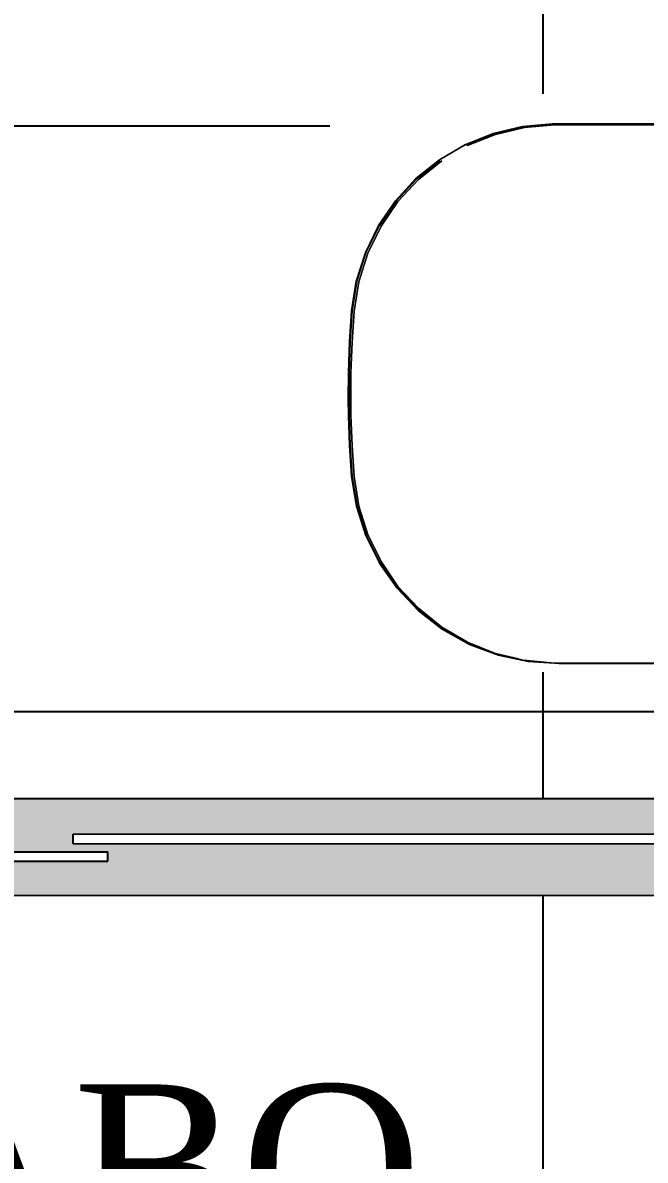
# Model space of a CAD drawing. Header units: centimetres. Extents: x -48696 to 156237, y -5617 to 29024.
# Drawn here: x -45212 to -45167.1, y 11216.9 to 11299.1 of the extents above; entities that cross this region are included whole.
import ezdxf

# ---------------------------------------------------------------- set-up
doc = ezdxf.new("R2010")
doc.units = ezdxf.units.CM
for name, color, linetype in [('Hachuria - Moveis', 1, 'Continuous'), ('Piso', 55, 'Continuous'), ('Portas-Cotas', 2, 'Continuous')]:
    doc.layers.add(name, color=color, linetype=linetype)
for name, color, linetype, lineweight in [('Moveis', 1, 'Continuous', 9), ('Parede Baixa', 5, 'Continuous', 50), ('Pisos Externos', 15, 'Continuous', 9)]:
    doc.layers.add(name, color=color, linetype=linetype, lineweight=lineweight)
doc.styles.add('Valéria', font='romantic.ttf', dxfattribs={"height": 10})

# ---------------------------------------------------------------- blocks, each defined once
blk = doc.blocks.new('u')
at = {"layer": 'Moveis', "invisible_edges": 3}
for points in [[(12556.061, 3322.426), (12633.549, 3335.554), (12556.095, 3322.404)], [(12556.061, 3322.426), (12633.549, 3335.554), (12556.095, 3322.404)], [(12556.061, 3322.426), (12633.549, 3335.554), (12556.095, 3322.404)], [(12556.061, 3322.426), (12633.549, 3335.554), (12556.095, 3322.404)], [(12556.061, 3322.426), (12633.549, 3335.554), (12556.095, 3322.404)], [(12556.095, 3322.404), (12633.549, 3335.554), (12556.232, 3322.311)], [(12556.095, 3322.404), (12633.549, 3335.554), (12556.232, 3322.311)], [(12556.095, 3322.404), (12633.549, 3335.554), (12556.232, 3322.311)], [(12556.095, 3322.404), (12633.549, 3335.554), (12556.232, 3322.311)], [(12556.095, 3322.404), (12633.549, 3335.554), (12556.232, 3322.311)], [(12556.232, 3322.311), (12633.549, 3335.554), (12556.257, 3322.282)], [(12556.232, 3322.311), (12633.549, 3335.554), (12556.257, 3322.282)], [(12556.232, 3322.311), (12633.549, 3335.554), (12556.257, 3322.282)], [(12556.232, 3322.311), (12633.549, 3335.554), (12556.257, 3322.282)], [(12556.232, 3322.311), (12633.549, 3335.554), (12556.257, 3322.282)], [(12556.257, 3322.282), (12633.549, 3335.554), (12556.359, 3322.193)], [(12556.257, 3322.282), (12633.549, 3335.554), (12556.359, 3322.193)], [(12556.257, 3322.282), (12633.549, 3335.554), (12556.359, 3322.193)], [(12556.257, 3322.282), (12633.549, 3335.554), (12556.359, 3322.193)], [(12556.257, 3322.282), (12633.549, 3335.554), (12556.359, 3322.193)], [(12556.359, 3322.193), (12633.549, 3335.554), (12556.382, 3322.167)], [(12556.359, 3322.193), (12633.549, 3335.554), (12556.382, 3322.167)], [(12556.359, 3322.193), (12633.549, 3335.554), (12556.382, 3322.167)], [(12556.359, 3322.193), (12633.549, 3335.554), (12556.382, 3322.167)], [(12556.359, 3322.193), (12633.549, 3335.554), (12556.382, 3322.167)], [(12556.382, 3322.167), (12633.549, 3335.554), (12556.494, 3322.031)], [(12556.382, 3322.167), (12633.549, 3335.554), (12556.494, 3322.031)], [(12556.382, 3322.167), (12633.549, 3335.554), (12556.494, 3322.031)], [(12556.382, 3322.167), (12633.549, 3335.554), (12556.494, 3322.031)], [(12556.382, 3322.167), (12633.549, 3335.554), (12556.494, 3322.031)], [(12556.494, 3322.031), (12633.549, 3335.554), (12556.593, 3321.876)], [(12556.494, 3322.031), (12633.549, 3335.554), (12556.593, 3321.876)], [(12556.494, 3322.031), (12633.549, 3335.554), (12556.593, 3321.876)], [(12556.494, 3322.031), (12633.549, 3335.554), (12556.593, 3321.876)], [(12556.494, 3322.031), (12633.549, 3335.554), (12556.593, 3321.876)], [(12556.593, 3321.876), (12633.549, 3335.554), (12556.603, 3321.851)], [(12556.593, 3321.876), (12633.549, 3335.554), (12556.603, 3321.851)], [(12556.593, 3321.876), (12633.549, 3335.554), (12556.603, 3321.851)], [(12556.593, 3321.876), (12633.549, 3335.554), (12556.603, 3321.851)], [(12556.593, 3321.876), (12633.549, 3335.554), (12556.603, 3321.851)], [(12556.603, 3321.851), (12633.549, 3335.554), (12556.676, 3321.704)], [(12556.603, 3321.851), (12633.549, 3335.554), (12556.676, 3321.704)], [(12556.603, 3321.851), (12633.549, 3335.554), (12556.676, 3321.704)], [(12556.603, 3321.851), (12633.549, 3335.554), (12556.676, 3321.704)], [(12556.603, 3321.851), (12633.549, 3335.554), (12556.676, 3321.704)], [(12556.676, 3321.704), (12633.549, 3335.554), (12556.684, 3321.683)], [(12556.676, 3321.704), (12633.549, 3335.554), (12556.684, 3321.683)], [(12556.676, 3321.704), (12633.549, 3335.554), (12556.684, 3321.683)], [(12556.676, 3321.704), (12633.549, 3335.554), (12556.684, 3321.683)], [(12556.676, 3321.704), (12633.549, 3335.554), (12556.684, 3321.683)], [(12556.684, 3321.683), (12633.549, 3335.554), (12556.748, 3321.503)], [(12556.684, 3321.683), (12633.549, 3335.554), (12556.748, 3321.503)], [(12556.684, 3321.683), (12633.549, 3335.554), (12556.748, 3321.503)], [(12556.684, 3321.683), (12633.549, 3335.554), (12556.748, 3321.503)], [(12556.684, 3321.683), (12633.549, 3335.554), (12556.748, 3321.503)], [(12556.748, 3321.503), (12633.549, 3335.554), (12556.795, 3321.312)], [(12556.748, 3321.503), (12633.549, 3335.554), (12556.795, 3321.312)], [(12556.748, 3321.503), (12633.549, 3335.554), (12556.795, 3321.312)], [(12556.748, 3321.503), (12633.549, 3335.554), (12556.795, 3321.312)], [(12556.748, 3321.503), (12633.549, 3335.554), (12556.795, 3321.312)], [(12556.795, 3321.312), (12633.549, 3335.554), (12556.824, 3321.114)], [(12556.795, 3321.312), (12633.549, 3335.554), (12556.824, 3321.114)], [(12556.795, 3321.312), (12633.549, 3335.554), (12556.824, 3321.114)], [(12556.795, 3321.312), (12633.549, 3335.554), (12556.824, 3321.114)], [(12556.795, 3321.312), (12633.549, 3335.554), (12556.824, 3321.114)], [(12556.824, 3321.114), (12633.549, 3335.554), (12556.833, 3320.923)], [(12556.824, 3321.114), (12633.549, 3335.554), (12556.833, 3320.923)], [(12556.824, 3321.114), (12633.549, 3335.554), (12556.833, 3320.923)], [(12556.824, 3321.114), (12633.549, 3335.554), (12556.833, 3320.923)], [(12556.824, 3321.114), (12633.549, 3335.554), (12556.833, 3320.923)], [(12556.833, 3320.923), (12633.549, 3335.554), (12556.833, 3308.185)], [(12556.833, 3320.923), (12633.549, 3335.554), (12556.833, 3308.185)], [(12556.833, 3320.923), (12633.549, 3335.554), (12556.833, 3308.185)], [(12556.833, 3320.923), (12633.549, 3335.554), (12556.833, 3308.185)], [(12556.833, 3320.923), (12633.549, 3335.554), (12556.833, 3308.185)]]:
    blk.add_3dface(points, dxfattribs=at)

msp = doc.modelspace()

# ---------------------------------------------------------------- hatches: boundary and pattern name
at = {"layer": 'Piso'}
h = msp.add_hatch(dxfattribs=at)
h.set_pattern_fill('ANSI37', color=256, scale=13.333333, angle=45)
h.set_pattern_definition([(90, (-26378.48, -7504.41), (-42.33333, 3e-14), []), (180, (-26378.48, -7504.41), (-3e-14, -42.33333), [])])
h.paths.add_polyline_path([(-45182.14479, 11382.86365), (-45182.68077, 11382.86599), (-45182.68077, 11380.86599), (-45192.67939, 11380.97973), (-45192.67939, 11385.86599), (-45274.50174, 11385.91775), (-45274.50364, 11382.91759), (-45271.47255, 11382.94723), (-45270.76365, 11310.45069), (-45267.26382, 11310.48492), (-45267.26133, 11313.40079), (-45263.71302, 11313.39776), (-45262.4382, 11311.55433), (-45261.67341, 11311.55433), (-45261.67341, 11307.50065), (-45262.47708, 11307.43897), (-45264.10742, 11305.15504), (-45267.72275, 11305.38713), (-45267.23938, 11307.98503), (-45270.73921, 11307.95081), (-45270.7001, 11303.951), (-45273.69995, 11303.92167), (-45273.73907, 11307.92148), (-45277.23923, 11307.92148), (-45277.23923, 11305.1726), (-45280.98131, 11305.1726), (-45282.89806, 11307.51397), (-45282.49012, 11310.66601), (-45280.72776, 11313.23441), (-45277.20716, 11313.23441), (-45277.26334, 11310.38714), (-45273.76351, 11310.42136), (-45274.45285, 11380.91799), (-45284.45237, 11380.91799), (-45284.45237, 11382.8934), (-45287.18077, 11382.8934), (-45287.15547, 11243.02357), (-45122.1168, 11242.97558), (-45122.1168, 11244.74717), (-45126.3448, 11244.74717), (-45126.76559, 11246.72823), (-45127.53149, 11247.82459), (-45127.56132, 11264.30284), (-45124.56323, 11264.30284), (-45125.06305, 11261.70028), (-45126.3448, 11249.01383), (-45122.1168, 11249.01383), (-45122.1168, 11266.05722), (-45128.75596, 11266.52905), (-45129.51917, 11270.12931), (-45130.71387, 11270.12931), (-45130.71387, 11252.76014), (-45192.34837, 11251.85136), (-45189.67111, 11294.67632), (-45130.71387, 11291.76515), (-45130.71387, 11274.39598), (-45129.02824, 11274.39598), (-45128.61712, 11278.43104), (-45122.1168, 11280.74584), (-45122.1168, 11308.03377), (-45182.14479, 11308.03377)])
edge = h.paths.add_edge_path()
edge.add_line((-45122.1168, 11156.01566), (-45287.18077, 11156.01566))
edge.add_line((-45287.18077, 11156.01566), (-45287.15751, 11236.02357))
edge.add_line((-45287.15751, 11236.02357), (-45122.1168, 11236.02357))
edge.add_line((-45122.1168, 11236.02357), (-45122.1168, 11204.30218))
edge.add_line((-45122.1168, 11204.30218), (-45124.30921, 11204.30218))
edge.add_line((-45124.30921, 11204.30218), (-45123.6578, 11197.5375))
edge.add_line((-45123.6578, 11197.5375), (-45126.28921, 11197.5375))
edge.add_line((-45126.28921, 11197.5375), (-45133.03677, 11197.02918))
edge.add_line((-45133.03677, 11197.02918), (-45133.03677, 11195.90218))
edge.add_line((-45133.03677, 11195.90218), (-45161.26311, 11195.90218))
edge.add_line((-45161.26311, 11195.90218), (-45161.26311, 11208.47385))
edge.add_line((-45161.26311, 11208.47385), (-45191.94499, 11208.47385))
edge.add_line((-45191.94499, 11208.47385), (-45191.94499, 11177.73052))
edge.add_line((-45191.94499, 11177.73052), (-45161.26311, 11177.73052))
edge.add_line((-45161.26311, 11177.73052), (-45161.26311, 11190.30218))
edge.add_line((-45161.26311, 11190.30218), (-45133.03677, 11190.30218))
edge.add_line((-45133.03677, 11190.30218), (-45133.03677, 11189.17518))
edge.add_line((-45133.03677, 11189.17518), (-45129.02696, 11189.17518))
edge.add_line((-45129.02696, 11189.17518), (-45126.28921, 11188.66687))
edge.add_line((-45126.28921, 11188.66687), (-45123.6578, 11188.66687))
edge.add_line((-45123.6578, 11188.66687), (-45123.65327, 11182.70925))
edge.add_line((-45123.65327, 11182.70925), (-45123.68213, 11182.25938))
edge.add_line((-45123.68213, 11182.25938), (-45122.1168, 11181.90218))
edge.add_line((-45122.1168, 11181.90218), (-45122.1168, 11155.97267))
at = {"layer": 'Pisos Externos'}
h = msp.add_hatch(dxfattribs=at)
h.set_pattern_fill('AR-SAND', color=256, scale=0.05, angle=135)
h.set_pattern_definition([(172.5, (-29087.0166, -1474.9159), (-1.67376745, -1.78690674), [0, -1.9304, 0, -2.159, 0, -2.06375]), (142.5, (-29087.0166, -1474.916), (-4.12366426, -0.94505464), [0, -1.0414, 0, -1.7399, 0, -0.66675]), (102.5, (-29085.912, -1476.0204), (-2.80166156, 2.79149913), [0, -0.635, 0, -2.286, 0, -2.9845]), (92.5, (-29085.912, -1476.0204), (-3.4877539, 1.91140555), [0, -0.3175, 0, -1.4986, 0, -1.7145])])
h.paths.add_polyline_path([(-45122.1168, 11242.97558), (-45287.18077, 11243.02358), (-45287.18077, 11239.19523), (-45283.88805, 11239.19331), (-45283.88805, 11239.83719), (-45283.88805, 11241.17053), (-45283.22139, 11241.17053), (-45283.22139, 11239.83719), (-45283.22139, 11239.19292), (-45205.89978, 11239.14782), (-45205.90018, 11238.47147), (-45283.22139, 11238.46212), (-45283.22139, 11237.8001), (-45283.22139, 11236.46677), (-45283.88805, 11236.46677), (-45283.88805, 11237.8001), (-45283.88805, 11238.46204), (-45287.18077, 11238.46164), (-45287.18077, 11236.02358), (-45122.1168, 11235.97558), (-45122.1168, 11238.58762), (-45127.45924, 11238.58762), (-45127.45924, 11239.38758), (-45128.89279, 11239.38758), (-45128.89279, 11239.09435), (-45128.98629, 11239.09435), (-45129.1037, 11239.09435), (-45129.16293, 11239.09435), (-45129.282, 11239.09435), (-45129.38846, 11239.09435), (-45129.42142, 11239.09435), (-45129.43306, 11239.09435), (-45129.43306, 11239.38758), (-45131.28677, 11239.38758), (-45131.28677, 11239.09435), (-45131.29841, 11239.09435), (-45131.33137, 11239.09435), (-45131.38026, 11239.09435), (-45131.49767, 11239.09435), (-45131.5569, 11239.09435), (-45131.67598, 11239.09435), (-45131.78243, 11239.09435), (-45131.8154, 11239.09435), (-45131.82704, 11239.09435), (-45131.82704, 11239.38758), (-45133.35238, 11239.38758), (-45133.35238, 11239.68081), (-45208.39945, 11239.72459), (-45208.39904, 11240.42825), (-45133.35238, 11240.38448), (-45132.1554, 11240.38448), (-45132.1554, 11240.67781), (-45132.07521, 11240.67781), (-45131.9801, 11240.67781), (-45131.85615, 11240.67781), (-45131.7118, 11240.67781), (-45131.5569, 11240.67781), (-45131.402, 11240.67781), (-45131.25765, 11240.67781), (-45131.1337, 11240.67781), (-45131.03859, 11240.67781), (-45130.9788, 11240.67781), (-45130.95841, 11240.67781), (-45130.95841, 11240.38448), (-45129.76142, 11240.38448), (-45129.76142, 11240.67781), (-45129.74103, 11240.67781), (-45129.58613, 11240.67781), (-45129.46217, 11240.67781), (-45129.31783, 11240.67781), (-45129.16293, 11240.67781), (-45129.00803, 11240.67781), (-45128.86368, 11240.67781), (-45128.73973, 11240.67781), (-45128.64462, 11240.67781), (-45128.58483, 11240.67781), (-45128.56443, 11240.67781), (-45128.56443, 11240.38448), (-45122.1168, 11240.38448)])

# ---------------------------------------------------------------- linework, layer by layer
at = {"layer": 'Hachuria - Moveis'}
for p, q in [((-45208.39945, 11239.72459), (-45208.39904, 11240.42825)), ((-45133.35238, 11240.38448), (-45208.39904, 11240.42825)), ((-45287.18077, 11239.19523), (-45205.89978, 11239.14782)), ((-45133.35238, 11239.68081), (-45208.39945, 11239.72459)), ((-45287.18077, 11238.46164), (-45205.90018, 11238.47147)), ((-45205.90018, 11238.47059), (-45205.89978, 11239.14782))]:
    msp.add_line(p, q, dxfattribs=at)
at = {"layer": 'Moveis'}
for p, q in [((-45180.06537, 11290.25391), (-45178.04923, 11291.0654)), ((-45180.04494, 11290.21172), (-45178.03524, 11291.02066)), ((-45177.89564, 11290.99585), (-45179.90534, 11290.18691)), ((-45178.04923, 11291.0654), (-45175.93598, 11291.57279)), ((-45175.92872, 11291.52649), (-45178.03524, 11291.02066)), ((-45175.78912, 11291.50167), (-45177.89564, 11290.99585)), ((-45175.93598, 11291.57279), (-45173.77119, 11291.76515)), ((-45175.92872, 11291.52649), (-45173.77083, 11291.71828)), ((-45175.78912, 11291.50167), (-45173.63123, 11291.69347)), ((-45173.77119, 11291.76515), (-45130.71387, 11291.76515)), ((-45173.77083, 11291.71828), (-45130.71387, 11291.71828)), ((-45139.49523, 11291.69347), (-45173.63123, 11291.69347)), ((-45181.94088, 11289.15583), (-45180.06537, 11290.25391)), ((-45183.63531, 11287.79486), (-45181.94088, 11289.15583)), ((-45181.91447, 11289.11711), (-45183.60348, 11287.76046)), ((-45181.77487, 11289.0923), (-45183.46388, 11287.73564)), ((-45185.11209, 11286.20037), (-45183.63531, 11287.79486)), ((-45185.07555, 11286.17102), (-45183.60348, 11287.76046)), ((-45184.93595, 11286.14621), (-45183.46388, 11287.73564)), ((-45186.33937, 11284.40674), (-45185.11209, 11286.20037)), ((-45185.07555, 11286.17102), (-45186.2989, 11284.38309)), ((-45184.93595, 11286.14621), (-45186.1593, 11284.35828)), ((-45187.29067, 11282.45268), (-45186.33937, 11284.40674)), ((-45187.24716, 11282.43525), (-45186.2989, 11284.38309)), ((-45186.1593, 11284.35828), (-45187.10756, 11282.41044)), ((-45187.94545, 11280.38035), (-45187.29067, 11282.45268)), ((-45187.89986, 11280.36951), (-45187.24716, 11282.43525)), ((-45187.76025, 11280.3447), (-45187.10756, 11282.41044)), ((-45188.28961, 11278.23445), (-45187.94545, 11280.38035)), ((-45187.89986, 11280.36951), (-45188.24291, 11278.23045)), ((-45187.76025, 11280.3447), (-45188.10331, 11278.20563)), ((-45188.44164, 11276.01572), (-45188.28961, 11278.23445)), ((-45188.39483, 11276.01331), (-45188.24291, 11278.23045)), ((-45188.25523, 11275.9885), (-45188.10331, 11278.20563)), ((-45188.51769, 11273.79308), (-45188.44164, 11276.01572)), ((-45188.39483, 11276.01331), (-45188.47083, 11273.79228)), ((-45188.33123, 11273.76747), (-45188.25523, 11275.9885)), ((-45188.5272, 11271.84417), (-45188.51769, 11273.79308)), ((-45188.47083, 11273.79228), (-45188.47083, 11270.73301)), ((-45188.33123, 11270.70819), (-45188.33123, 11273.76747)), ((-45188.51769, 11270.7322), (-45188.5272, 11271.84417)), ((-45188.44164, 11268.50957), (-45188.51769, 11270.7322)), ((-45188.47083, 11270.73301), (-45188.39483, 11268.51197)), ((-45188.25523, 11268.48716), (-45188.33123, 11270.70819)), ((-45188.28961, 11266.29084), (-45188.44164, 11268.50957)), ((-45188.39483, 11268.51197), (-45188.24291, 11266.29484)), ((-45188.25523, 11268.48716), (-45188.10331, 11266.27002)), ((-45187.93508, 11264.10142), (-45188.28961, 11266.29084)), ((-45187.8895, 11264.11233), (-45188.24291, 11266.29484)), ((-45187.76025, 11264.13096), (-45188.10331, 11266.27002)), ((-45187.25727, 11261.98961), (-45187.93508, 11264.10142)), ((-45187.8895, 11264.11233), (-45187.21381, 11262.00717)), ((-45187.76025, 11264.13096), (-45187.10756, 11262.06522)), ((-45186.2714, 11260.00283), (-45187.25727, 11261.98961)), ((-45186.23104, 11260.02666), (-45187.21381, 11262.00717)), ((-45187.10756, 11262.06522), (-45186.1593, 11260.11738)), ((-45184.99963, 11258.18574), (-45186.2714, 11260.00283)), ((-45184.96326, 11258.21531), (-45186.23104, 11260.02666)), ((-45184.93595, 11258.32945), (-45186.1593, 11260.11738)), ((-45183.47053, 11256.57917), (-45184.99963, 11258.18574)), ((-45184.96326, 11258.21531), (-45183.43897, 11256.61382)), ((-45184.93595, 11258.32945), (-45183.46388, 11256.74002)), ((-45181.71847, 11255.21921), (-45183.47053, 11256.57917)), ((-45181.77487, 11255.38336), (-45183.46388, 11256.74002)), ((-45181.69241, 11255.25817), (-45183.43897, 11256.61382)), ((-45181.77487, 11255.38336), (-45179.90534, 11254.28875)), ((-45179.78281, 11254.13642), (-45181.71847, 11255.21921)), ((-45181.69241, 11255.25817), (-45179.76283, 11254.17882)), ((-45179.90534, 11254.28875), (-45177.89564, 11253.47981)), ((-45177.70704, 11253.35514), (-45179.78281, 11254.13642)), ((-45177.89564, 11253.47981), (-45179.76283, 11254.17882)), ((-45176.53874, 11253.15399), (-45177.89564, 11253.47981)), ((-45177.69359, 11253.40004), (-45177.89564, 11253.47981)), ((-45175.53781, 11252.89292), (-45177.70704, 11253.35514)), ((-45176.53874, 11253.15399), (-45177.69359, 11253.40004)), ((-45175.78912, 11252.97399), (-45176.53874, 11253.15399)), ((-45175.78912, 11252.97399), (-45175.62576, 11252.95947)), ((-45175.53119, 11252.93932), (-45175.62576, 11252.95947)), ((-45175.62576, 11252.95947), (-45175.12524, 11252.91498)), ((-45173.63123, 11252.78219), (-45175.53781, 11252.89292)), ((-45175.53119, 11252.93932), (-45175.12524, 11252.91498)), ((-45175.12524, 11252.91498), (-45173.63123, 11252.78219)), ((-45173.63123, 11252.78219), (-45139.87719, 11252.78219)), ((-45173.32386, 11252.76014), (-45173.63123, 11252.78219)), ((-45173.32386, 11252.76014), (-45130.71387, 11252.76014))]:
    msp.add_line(p, q, dxfattribs=at)
for points, invisible_edges in [([(-45185.1433, 11313.27589), (-45185.11209, 11286.20037), (-45186.33937, 11284.40674)], 13), ([(-45185.1433, 11313.27589), (-45185.11209, 11286.20037), (-45186.33937, 11284.40674)], 13), ([(-45185.1433, 11313.27589), (-45185.11209, 11286.20037), (-45186.33937, 11284.40674)], 13), ([(-45185.1433, 11313.27589), (-45185.11209, 11286.20037), (-45186.33937, 11284.40674)], 13), ([(-45185.1433, 11313.27589), (-45185.11209, 11286.20037), (-45186.33937, 11284.40674)], 13), ([(-45185.11209, 11286.20037), (-45184.67863, 11313.27589), (-45183.63531, 11287.79486)], 3), ([(-45185.11209, 11286.20037), (-45184.67863, 11313.27589), (-45183.63531, 11287.79486)], 3), ([(-45185.11209, 11286.20037), (-45184.67863, 11313.27589), (-45183.63531, 11287.79486)], 3), ([(-45185.11209, 11286.20037), (-45184.67863, 11313.27589), (-45183.63531, 11287.79486)], 3), ([(-45185.11209, 11286.20037), (-45184.67863, 11313.27589), (-45183.63531, 11287.79486)], 3), ([(-45183.63531, 11287.79486), (-45183.0799, 11313.70789), (-45181.94088, 11289.15583)], 3), ([(-45183.63531, 11287.79486), (-45183.0799, 11313.70789), (-45181.94088, 11289.15583)], 3), ([(-45183.63531, 11287.79486), (-45183.0799, 11313.70789), (-45181.94088, 11289.15583)], 3), ([(-45183.63531, 11287.79486), (-45183.0799, 11313.70789), (-45181.94088, 11289.15583)], 3), ([(-45183.63531, 11287.79486), (-45183.0799, 11313.70789), (-45181.94088, 11289.15583)], 3), ([(-45183.0799, 11313.74778), (-45175.93598, 11291.57279), (-45178.04923, 11291.0654)], 13), ([(-45183.0799, 11313.74778), (-45178.04923, 11291.0654), (-45180.06537, 11290.25391)], 13), ([(-45183.0799, 11313.74778), (-45180.06537, 11290.25391), (-45181.94088, 11289.15583)], 13), ([(-45183.0799, 11313.74778), (-45175.93598, 11291.57279), (-45178.04923, 11291.0654)], 13), ([(-45183.0799, 11313.74778), (-45178.04923, 11291.0654), (-45180.06537, 11290.25391)], 13), ([(-45183.0799, 11313.74778), (-45180.06537, 11290.25391), (-45181.94088, 11289.15583)], 13), ([(-45183.0799, 11313.74778), (-45175.93598, 11291.57279), (-45178.04923, 11291.0654)], 13), ([(-45183.0799, 11313.74778), (-45178.04923, 11291.0654), (-45180.06537, 11290.25391)], 13), ([(-45183.0799, 11313.74778), (-45180.06537, 11290.25391), (-45181.94088, 11289.15583)], 13), ([(-45183.0799, 11313.74778), (-45175.93598, 11291.57279), (-45178.04923, 11291.0654)], 13), ([(-45183.0799, 11313.74778), (-45178.04923, 11291.0654), (-45180.06537, 11290.25391)], 13), ([(-45183.0799, 11313.74778), (-45180.06537, 11290.25391), (-45181.94088, 11289.15583)], 13), ([(-45183.0799, 11313.74778), (-45175.93598, 11291.57279), (-45178.04923, 11291.0654)], 13), ([(-45183.0799, 11313.74778), (-45178.04923, 11291.0654), (-45180.06537, 11290.25391)], 13), ([(-45183.0799, 11313.74778), (-45180.06537, 11290.25391), (-45181.94088, 11289.15583)], 13), ([(-45175.21184, 11313.29189), (-45173.77119, 11291.76515), (-45175.93598, 11291.57279)], 13), ([(-45175.21184, 11313.29189), (-45173.77119, 11291.76515), (-45175.93598, 11291.57279)], 13), ([(-45175.21184, 11313.29189), (-45173.77119, 11291.76515), (-45175.93598, 11291.57279)], 13), ([(-45175.21184, 11313.29189), (-45173.77119, 11291.76515), (-45175.93598, 11291.57279)], 13), ([(-45175.21184, 11313.29189), (-45173.77119, 11291.76515), (-45175.93598, 11291.57279)], 13), ([(-45188.59076, 11313.06849), (-45188.51769, 11273.79308), (-45188.5272, 11271.84417)], 13), ([(-45188.59076, 11313.06849), (-45188.51769, 11273.79308), (-45188.5272, 11271.84417)], 13), ([(-45188.59076, 11313.06849), (-45188.51769, 11273.79308), (-45188.5272, 11271.84417)], 13), ([(-45188.59076, 11313.06849), (-45188.51769, 11273.79308), (-45188.5272, 11271.84417)], 13), ([(-45188.59076, 11313.06849), (-45188.51769, 11273.79308), (-45188.5272, 11271.84417)], 13), ([(-45188.5089, 11313.05657), (-45188.44164, 11276.01572), (-45188.51769, 11273.79308)], 13), ([(-45188.5089, 11313.05657), (-45188.44164, 11276.01572), (-45188.51769, 11273.79308)], 13), ([(-45188.5089, 11313.05657), (-45188.44164, 11276.01572), (-45188.51769, 11273.79308)], 13), ([(-45188.5089, 11313.05657), (-45188.44164, 11276.01572), (-45188.51769, 11273.79308)], 13), ([(-45188.5089, 11313.05657), (-45188.44164, 11276.01572), (-45188.51769, 11273.79308)], 13), ([(-45188.34506, 11313.03414), (-45188.28961, 11278.23445), (-45188.44164, 11276.01572)], 13), ([(-45188.34506, 11313.03414), (-45188.28961, 11278.23445), (-45188.44164, 11276.01572)], 13), ([(-45188.34506, 11313.03414), (-45188.28961, 11278.23445), (-45188.44164, 11276.01572)], 13), ([(-45188.34506, 11313.03414), (-45188.28961, 11278.23445), (-45188.44164, 11276.01572)], 13), ([(-45188.34506, 11313.03414), (-45188.28961, 11278.23445), (-45188.44164, 11276.01572)], 13), ([(-45188.01697, 11312.99494), (-45187.94545, 11280.38035), (-45188.28961, 11278.23445)], 13), ([(-45188.01697, 11312.99494), (-45187.94545, 11280.38035), (-45188.28961, 11278.23445)], 13), ([(-45188.01697, 11312.99494), (-45187.94545, 11280.38035), (-45188.28961, 11278.23445)], 13), ([(-45188.01697, 11312.99494), (-45187.94545, 11280.38035), (-45188.28961, 11278.23445)], 13), ([(-45188.01697, 11312.99494), (-45187.94545, 11280.38035), (-45188.28961, 11278.23445)], 13), ([(-45187.3598, 11312.93561), (-45187.29067, 11282.45268), (-45187.94545, 11280.38035)], 13), ([(-45187.3598, 11312.93561), (-45187.29067, 11282.45268), (-45187.94545, 11280.38035)], 13), ([(-45187.3598, 11312.93561), (-45187.29067, 11282.45268), (-45187.94545, 11280.38035)], 13), ([(-45187.3598, 11312.93561), (-45187.29067, 11282.45268), (-45187.94545, 11280.38035)], 13), ([(-45187.3598, 11312.93561), (-45187.29067, 11282.45268), (-45187.94545, 11280.38035)], 13), ([(-45186.37196, 11312.90934), (-45186.33937, 11284.40674), (-45187.29067, 11282.45268)], 13), ([(-45186.37196, 11312.90934), (-45186.33937, 11284.40674), (-45187.29067, 11282.45268)], 13), ([(-45186.37196, 11312.90934), (-45186.33937, 11284.40674), (-45187.29067, 11282.45268)], 13), ([(-45186.37196, 11312.90934), (-45186.33937, 11284.40674), (-45187.29067, 11282.45268)], 13), ([(-45186.37196, 11312.90934), (-45186.33937, 11284.40674), (-45187.29067, 11282.45268)], 13), ([(-45131.8872, 11292.94778), (-45130.71387, 11291.76515), (-45173.77119, 11291.76515)], 13), ([(-45131.8872, 11292.94778), (-45130.71387, 11291.76515), (-45173.77119, 11291.76515)], 13), ([(-45131.8872, 11292.94778), (-45130.71387, 11291.76515), (-45173.77119, 11291.76515)], 13), ([(-45131.8872, 11292.94778), (-45130.71387, 11291.76515), (-45173.77119, 11291.76515)], 13), ([(-45131.8872, 11292.94778), (-45130.71387, 11291.76515), (-45173.77119, 11291.76515)], 13), ([(-45178.04923, 11291.0654), (-45180.04494, 11290.21172), (-45180.06537, 11290.25391)], 3), ([(-45178.04923, 11291.0654), (-45178.03524, 11291.02066), (-45180.04494, 11290.21172)], 13), ([(-45178.03524, 11291.02066), (-45179.90534, 11290.18691), (-45180.04494, 11290.21172)], 3), ([(-45178.03524, 11291.02066), (-45177.89564, 11290.99585), (-45179.90534, 11290.18691)], 13), ([(-45177.89564, 11290.99585), (-45177.89564, 11253.47981), (-45179.90534, 11290.18691)], 3), ([(-45175.93598, 11291.57279), (-45178.03524, 11291.02066), (-45178.04923, 11291.0654)], 3), ([(-45175.93598, 11291.57279), (-45175.92872, 11291.52649), (-45178.03524, 11291.02066)], 13), ([(-45175.92872, 11291.52649), (-45177.89564, 11290.99585), (-45178.03524, 11291.02066)], 3), ([(-45175.92872, 11291.52649), (-45175.78912, 11291.50167), (-45177.89564, 11290.99585)], 13), ([(-45175.78912, 11291.50167), (-45175.78912, 11252.97399), (-45177.89564, 11290.99585)], 3), ([(-45177.89564, 11290.99585), (-45175.78912, 11252.97399), (-45176.53874, 11253.15399)], 13), ([(-45177.89564, 11290.99585), (-45176.53874, 11253.15399), (-45177.89564, 11253.47981)], 13), ([(-45173.77119, 11291.76515), (-45175.92872, 11291.52649), (-45175.93598, 11291.57279)], 3), ([(-45173.77119, 11291.76515), (-45173.77083, 11291.71828), (-45175.92872, 11291.52649)], 13), ([(-45173.77083, 11291.71828), (-45175.78912, 11291.50167), (-45175.92872, 11291.52649)], 3), ([(-45173.77083, 11291.71828), (-45173.63123, 11291.69347), (-45175.78912, 11291.50167)], 13), ([(-45173.63123, 11291.69347), (-45173.63123, 11252.78219), (-45175.78912, 11291.50167)], 3), ([(-45175.78912, 11291.50167), (-45173.63123, 11252.78219), (-45175.12524, 11252.91498)], 13), ([(-45175.78912, 11291.50167), (-45175.12524, 11252.91498), (-45175.62576, 11252.95947)], 13), ([(-45175.78912, 11291.50167), (-45175.62576, 11252.95947), (-45175.78912, 11252.97399)], 13), ([(-45130.71387, 11291.76515), (-45173.77083, 11291.71828), (-45173.77119, 11291.76515)], 3), ([(-45130.71387, 11291.71828), (-45139.49523, 11291.69347), (-45173.77083, 11291.71828)], 3), ([(-45173.77083, 11291.71828), (-45139.49523, 11291.69347), (-45173.63123, 11291.69347)], 13), ([(-45139.49523, 11291.69347), (-45139.62853, 11252.96805), (-45173.63123, 11291.69347)], 3), ([(-45173.63123, 11291.69347), (-45139.62853, 11252.96805), (-45139.84399, 11252.807)], 13), ([(-45173.63123, 11291.69347), (-45139.84399, 11252.807), (-45139.87719, 11252.78219)], 13), ([(-45173.63123, 11291.69347), (-45139.87719, 11252.78219), (-45173.63123, 11252.78219)], 13), ([(-45180.06537, 11290.25391), (-45181.91447, 11289.11711), (-45181.94088, 11289.15583)], 3), ([(-45179.90534, 11290.18691), (-45177.89564, 11253.47981), (-45179.90534, 11254.28875)], 13), ([(-45181.94088, 11289.15583), (-45183.60348, 11287.76046), (-45183.63531, 11287.79486)], 3), ([(-45181.94088, 11289.15583), (-45181.91447, 11289.11711), (-45183.60348, 11287.76046)], 13), ([(-45181.91447, 11289.11711), (-45183.46388, 11287.73564), (-45183.60348, 11287.76046)], 3), ([(-45181.91447, 11289.11711), (-45181.77487, 11289.0923), (-45183.46388, 11287.73564)], 13), ([(-45181.77487, 11289.0923), (-45181.77487, 11255.38336), (-45183.46388, 11287.73564)], 3), ([(-45181.77487, 11289.0923), (-45179.90534, 11254.28875), (-45181.77487, 11255.38336)], 13), ([(-45183.63531, 11287.79486), (-45185.07555, 11286.17102), (-45185.11209, 11286.20037)], 3), ([(-45183.63531, 11287.79486), (-45183.60348, 11287.76046), (-45185.07555, 11286.17102)], 13), ([(-45183.60348, 11287.76046), (-45184.93595, 11286.14621), (-45185.07555, 11286.17102)], 3), ([(-45183.60348, 11287.76046), (-45183.46388, 11287.73564), (-45184.93595, 11286.14621)], 13), ([(-45183.46388, 11287.73564), (-45183.46388, 11256.74002), (-45184.93595, 11286.14621)], 3), ([(-45183.46388, 11287.73564), (-45181.77487, 11255.38336), (-45183.46388, 11256.74002)], 13), ([(-45185.11209, 11286.20037), (-45186.2989, 11284.38309), (-45186.33937, 11284.40674)], 3), ([(-45185.11209, 11286.20037), (-45185.07555, 11286.17102), (-45186.2989, 11284.38309)], 13), ([(-45185.07555, 11286.17102), (-45186.1593, 11284.35828), (-45186.2989, 11284.38309)], 3), ([(-45185.07555, 11286.17102), (-45184.93595, 11286.14621), (-45186.1593, 11284.35828)], 13), ([(-45184.93595, 11286.14621), (-45184.93595, 11258.32945), (-45186.1593, 11284.35828)], 3), ([(-45184.93595, 11286.14621), (-45183.46388, 11256.74002), (-45184.93595, 11258.32945)], 13), ([(-45186.33937, 11284.40674), (-45187.24716, 11282.43525), (-45187.29067, 11282.45268)], 3), ([(-45186.33937, 11284.40674), (-45186.2989, 11284.38309), (-45187.24716, 11282.43525)], 13), ([(-45186.2989, 11284.38309), (-45187.10756, 11282.41044), (-45187.24716, 11282.43525)], 3), ([(-45186.2989, 11284.38309), (-45186.1593, 11284.35828), (-45187.10756, 11282.41044)], 13), ([(-45186.1593, 11284.35828), (-45186.1593, 11260.11738), (-45187.10756, 11282.41044)], 3), ([(-45186.1593, 11284.35828), (-45184.93595, 11258.32945), (-45186.1593, 11260.11738)], 13), ([(-45187.29067, 11282.45268), (-45187.89986, 11280.36951), (-45187.94545, 11280.38035)], 3), ([(-45187.29067, 11282.45268), (-45187.24716, 11282.43525), (-45187.89986, 11280.36951)], 13), ([(-45187.24716, 11282.43525), (-45187.76025, 11280.3447), (-45187.89986, 11280.36951)], 3), ([(-45187.24716, 11282.43525), (-45187.10756, 11282.41044), (-45187.76025, 11280.3447)], 13), ([(-45187.10756, 11282.41044), (-45187.10756, 11262.06522), (-45187.76025, 11280.3447)], 3), ([(-45187.10756, 11282.41044), (-45186.1593, 11260.11738), (-45187.10756, 11262.06522)], 13), ([(-45187.94545, 11280.38035), (-45188.24291, 11278.23045), (-45188.28961, 11278.23445)], 3), ([(-45187.94545, 11280.38035), (-45187.89986, 11280.36951), (-45188.24291, 11278.23045)], 13), ([(-45187.89986, 11280.36951), (-45188.10331, 11278.20563), (-45188.24291, 11278.23045)], 3), ([(-45187.89986, 11280.36951), (-45187.76025, 11280.3447), (-45188.10331, 11278.20563)], 13), ([(-45187.76025, 11280.3447), (-45187.76025, 11264.13096), (-45188.10331, 11278.20563)], 3), ([(-45187.76025, 11280.3447), (-45187.10756, 11262.06522), (-45187.76025, 11264.13096)], 13), ([(-45188.28961, 11278.23445), (-45188.39483, 11276.01331), (-45188.44164, 11276.01572)], 3), ([(-45188.28961, 11278.23445), (-45188.24291, 11278.23045), (-45188.39483, 11276.01331)], 13), ([(-45188.24291, 11278.23045), (-45188.25523, 11275.9885), (-45188.39483, 11276.01331)], 3), ([(-45188.24291, 11278.23045), (-45188.10331, 11278.20563), (-45188.25523, 11275.9885)], 13), ([(-45188.10331, 11278.20563), (-45188.10331, 11266.27002), (-45188.25523, 11275.9885)], 3), ([(-45188.10331, 11278.20563), (-45187.76025, 11264.13096), (-45188.10331, 11266.27002)], 13), ([(-45188.44164, 11276.01572), (-45188.47083, 11273.79228), (-45188.51769, 11273.79308)], 3), ([(-45188.44164, 11276.01572), (-45188.39483, 11276.01331), (-45188.47083, 11273.79228)], 13), ([(-45188.39483, 11276.01331), (-45188.39483, 11268.51197), (-45188.47083, 11273.79228)], 3), ([(-45188.39483, 11276.01331), (-45188.25523, 11275.9885), (-45188.33123, 11273.76747)], 13), ([(-45188.25523, 11275.9885), (-45188.25523, 11268.48716), (-45188.33123, 11270.70819)], 13), ([(-45188.25523, 11275.9885), (-45188.33123, 11270.70819), (-45188.33123, 11273.76747)], 1), ([(-45188.25523, 11275.9885), (-45188.10331, 11266.27002), (-45188.25523, 11268.48716)], 13), ([(-45188.51769, 11273.79308), (-45188.51769, 11270.7322), (-45188.5272, 11271.84417)], 1), ([(-45188.51769, 11273.79308), (-45188.47083, 11273.79228), (-45188.47083, 11270.73301)], 13), ([(-45188.47083, 11273.79228), (-45188.39483, 11268.51197), (-45188.47083, 11270.73301)], 1), ([(-45188.33123, 11270.70819), (-45188.39483, 11268.51197), (-45188.33123, 11273.76747)], 3), ([(-45188.51769, 11270.7322), (-45210.2872, 11218.28111), (-45188.5272, 11271.84417)], 3), ([(-45188.51769, 11270.7322), (-45210.2872, 11218.28111), (-45188.5272, 11271.84417)], 3), ([(-45188.51769, 11270.7322), (-45210.2872, 11218.28111), (-45188.5272, 11271.84417)], 3), ([(-45188.51769, 11270.7322), (-45210.2872, 11218.28111), (-45188.5272, 11271.84417)], 3), ([(-45188.51769, 11270.7322), (-45210.2872, 11218.28111), (-45188.5272, 11271.84417)], 3), ([(-45188.44164, 11268.50957), (-45210.2872, 11218.28111), (-45188.51769, 11270.7322)], 3), ([(-45188.44164, 11268.50957), (-45210.2872, 11218.28111), (-45188.51769, 11270.7322)], 3), ([(-45188.44164, 11268.50957), (-45210.2872, 11218.28111), (-45188.51769, 11270.7322)], 3), ([(-45188.44164, 11268.50957), (-45210.2872, 11218.28111), (-45188.51769, 11270.7322)], 3), ([(-45188.44164, 11268.50957), (-45210.2872, 11218.28111), (-45188.51769, 11270.7322)], 3), ([(-45188.47083, 11270.73301), (-45188.44164, 11268.50957), (-45188.51769, 11270.7322)], 13), ([(-45188.39483, 11268.51197), (-45188.44164, 11268.50957), (-45188.47083, 11270.73301)], 3), ([(-45188.25523, 11268.48716), (-45188.39483, 11268.51197), (-45188.33123, 11270.70819)], 3), ([(-45188.28961, 11266.29084), (-45210.2872, 11218.28111), (-45188.44164, 11268.50957)], 3), ([(-45188.28961, 11266.29084), (-45210.2872, 11218.28111), (-45188.44164, 11268.50957)], 3), ([(-45188.28961, 11266.29084), (-45210.2872, 11218.28111), (-45188.44164, 11268.50957)], 3), ([(-45188.28961, 11266.29084), (-45210.2872, 11218.28111), (-45188.44164, 11268.50957)], 3), ([(-45188.28961, 11266.29084), (-45210.2872, 11218.28111), (-45188.44164, 11268.50957)], 3), ([(-45188.39483, 11268.51197), (-45188.28961, 11266.29084), (-45188.44164, 11268.50957)], 13), ([(-45188.24291, 11266.29484), (-45188.28961, 11266.29084), (-45188.39483, 11268.51197)], 3), ([(-45188.25523, 11268.48716), (-45188.24291, 11266.29484), (-45188.39483, 11268.51197)], 13), ([(-45188.10331, 11266.27002), (-45188.24291, 11266.29484), (-45188.25523, 11268.48716)], 3), ([(-45187.93508, 11264.10142), (-45210.2872, 11218.28111), (-45188.28961, 11266.29084)], 3), ([(-45187.93508, 11264.10142), (-45210.2872, 11218.28111), (-45188.28961, 11266.29084)], 3), ([(-45187.93508, 11264.10142), (-45210.2872, 11218.28111), (-45188.28961, 11266.29084)], 3), ([(-45187.93508, 11264.10142), (-45210.2872, 11218.28111), (-45188.28961, 11266.29084)], 3), ([(-45187.93508, 11264.10142), (-45210.2872, 11218.28111), (-45188.28961, 11266.29084)], 3), ([(-45188.24291, 11266.29484), (-45187.93508, 11264.10142), (-45188.28961, 11266.29084)], 13), ([(-45187.8895, 11264.11233), (-45187.93508, 11264.10142), (-45188.24291, 11266.29484)], 3), ([(-45188.10331, 11266.27002), (-45187.8895, 11264.11233), (-45188.24291, 11266.29484)], 13), ([(-45187.76025, 11264.13096), (-45187.8895, 11264.11233), (-45188.10331, 11266.27002)], 3), ([(-45187.25727, 11261.98961), (-45210.2872, 11218.28111), (-45187.93508, 11264.10142)], 3), ([(-45187.25727, 11261.98961), (-45210.2872, 11218.28111), (-45187.93508, 11264.10142)], 3), ([(-45187.25727, 11261.98961), (-45210.2872, 11218.28111), (-45187.93508, 11264.10142)], 3), ([(-45187.25727, 11261.98961), (-45210.2872, 11218.28111), (-45187.93508, 11264.10142)], 3), ([(-45187.25727, 11261.98961), (-45210.2872, 11218.28111), (-45187.93508, 11264.10142)], 3), ([(-45187.8895, 11264.11233), (-45187.25727, 11261.98961), (-45187.93508, 11264.10142)], 13), ([(-45187.76025, 11264.13096), (-45187.21381, 11262.00717), (-45187.8895, 11264.11233)], 13), ([(-45187.21381, 11262.00717), (-45187.25727, 11261.98961), (-45187.8895, 11264.11233)], 3), ([(-45187.10756, 11262.06522), (-45187.21381, 11262.00717), (-45187.76025, 11264.13096)], 3), ([(-45186.2714, 11260.00283), (-45210.2872, 11218.28111), (-45187.25727, 11261.98961)], 3), ([(-45186.2714, 11260.00283), (-45210.2872, 11218.28111), (-45187.25727, 11261.98961)], 3), ([(-45186.2714, 11260.00283), (-45210.2872, 11218.28111), (-45187.25727, 11261.98961)], 3), ([(-45186.2714, 11260.00283), (-45210.2872, 11218.28111), (-45187.25727, 11261.98961)], 3), ([(-45186.2714, 11260.00283), (-45210.2872, 11218.28111), (-45187.25727, 11261.98961)], 3), ([(-45187.21381, 11262.00717), (-45186.2714, 11260.00283), (-45187.25727, 11261.98961)], 13), ([(-45187.10756, 11262.06522), (-45186.23104, 11260.02666), (-45187.21381, 11262.00717)], 13), ([(-45186.23104, 11260.02666), (-45186.2714, 11260.00283), (-45187.21381, 11262.00717)], 3), ([(-45186.1593, 11260.11738), (-45186.23104, 11260.02666), (-45187.10756, 11262.06522)], 3), ([(-45184.99963, 11258.18574), (-45210.2872, 11218.28111), (-45186.2714, 11260.00283)], 3), ([(-45184.99963, 11258.18574), (-45210.2872, 11218.28111), (-45186.2714, 11260.00283)], 3), ([(-45184.99963, 11258.18574), (-45210.2872, 11218.28111), (-45186.2714, 11260.00283)], 3), ([(-45184.99963, 11258.18574), (-45210.2872, 11218.28111), (-45186.2714, 11260.00283)], 3), ([(-45184.99963, 11258.18574), (-45210.2872, 11218.28111), (-45186.2714, 11260.00283)], 3), ([(-45186.23104, 11260.02666), (-45184.99963, 11258.18574), (-45186.2714, 11260.00283)], 13), ([(-45186.1593, 11260.11738), (-45184.96326, 11258.21531), (-45186.23104, 11260.02666)], 13), ([(-45184.96326, 11258.21531), (-45184.99963, 11258.18574), (-45186.23104, 11260.02666)], 3), ([(-45184.93595, 11258.32945), (-45184.96326, 11258.21531), (-45186.1593, 11260.11738)], 3), ([(-45183.47053, 11256.57917), (-45210.2872, 11218.28111), (-45184.99963, 11258.18574)], 3), ([(-45183.47053, 11256.57917), (-45210.2872, 11218.28111), (-45184.99963, 11258.18574)], 3), ([(-45183.47053, 11256.57917), (-45210.2872, 11218.28111), (-45184.99963, 11258.18574)], 3), ([(-45183.47053, 11256.57917), (-45210.2872, 11218.28111), (-45184.99963, 11258.18574)], 3), ([(-45183.47053, 11256.57917), (-45210.2872, 11218.28111), (-45184.99963, 11258.18574)], 3), ([(-45184.96326, 11258.21531), (-45183.47053, 11256.57917), (-45184.99963, 11258.18574)], 13), ([(-45183.46388, 11256.74002), (-45184.96326, 11258.21531), (-45184.93595, 11258.32945)], 3), ([(-45183.43897, 11256.61382), (-45183.47053, 11256.57917), (-45184.96326, 11258.21531)], 3), ([(-45183.46388, 11256.74002), (-45183.43897, 11256.61382), (-45184.96326, 11258.21531)], 13), ([(-45181.71847, 11255.21921), (-45210.2872, 11218.28111), (-45183.47053, 11256.57917)], 3), ([(-45181.71847, 11255.21921), (-45210.2872, 11218.28111), (-45183.47053, 11256.57917)], 3), ([(-45181.71847, 11255.21921), (-45210.2872, 11218.28111), (-45183.47053, 11256.57917)], 3), ([(-45181.71847, 11255.21921), (-45210.2872, 11218.28111), (-45183.47053, 11256.57917)], 3), ([(-45181.71847, 11255.21921), (-45210.2872, 11218.28111), (-45183.47053, 11256.57917)], 3), ([(-45183.43897, 11256.61382), (-45181.71847, 11255.21921), (-45183.47053, 11256.57917)], 13), ([(-45181.77487, 11255.38336), (-45183.43897, 11256.61382), (-45183.46388, 11256.74002)], 3), ([(-45181.69241, 11255.25817), (-45181.71847, 11255.21921), (-45183.43897, 11256.61382)], 3), ([(-45181.77487, 11255.38336), (-45181.69241, 11255.25817), (-45183.43897, 11256.61382)], 13), ([(-45179.78281, 11254.13642), (-45210.2872, 11218.28111), (-45181.71847, 11255.21921)], 3), ([(-45179.78281, 11254.13642), (-45210.2872, 11218.28111), (-45181.71847, 11255.21921)], 3), ([(-45179.78281, 11254.13642), (-45210.2872, 11218.28111), (-45181.71847, 11255.21921)], 3), ([(-45179.78281, 11254.13642), (-45210.2872, 11218.28111), (-45181.71847, 11255.21921)], 3), ([(-45179.78281, 11254.13642), (-45210.2872, 11218.28111), (-45181.71847, 11255.21921)], 3), ([(-45179.90534, 11254.28875), (-45181.69241, 11255.25817), (-45181.77487, 11255.38336)], 3), ([(-45181.69241, 11255.25817), (-45179.78281, 11254.13642), (-45181.71847, 11255.21921)], 13), ([(-45179.76283, 11254.17882), (-45179.78281, 11254.13642), (-45181.69241, 11255.25817)], 3), ([(-45179.90534, 11254.28875), (-45179.76283, 11254.17882), (-45181.69241, 11255.25817)], 13), ([(-45177.70704, 11253.35514), (-45210.2872, 11218.28111), (-45179.78281, 11254.13642)], 3), ([(-45177.70704, 11253.35514), (-45210.2872, 11218.28111), (-45179.78281, 11254.13642)], 3), ([(-45177.70704, 11253.35514), (-45210.2872, 11218.28111), (-45179.78281, 11254.13642)], 3), ([(-45177.70704, 11253.35514), (-45210.2872, 11218.28111), (-45179.78281, 11254.13642)], 3), ([(-45177.70704, 11253.35514), (-45210.2872, 11218.28111), (-45179.78281, 11254.13642)], 3), ([(-45179.76283, 11254.17882), (-45179.90534, 11254.28875), (-45177.89564, 11253.47981)], 1), ([(-45177.89564, 11253.47981), (-45179.78281, 11254.13642), (-45179.76283, 11254.17882)], 3), ([(-45177.89564, 11253.47981), (-45177.70704, 11253.35514), (-45179.78281, 11254.13642)], 13), ([(-45175.53781, 11252.89292), (-45210.2872, 11218.28111), (-45177.70704, 11253.35514)], 3), ([(-45175.53781, 11252.89292), (-45210.2872, 11218.28111), (-45177.70704, 11253.35514)], 3), ([(-45175.53781, 11252.89292), (-45210.2872, 11218.28111), (-45177.70704, 11253.35514)], 3), ([(-45175.53781, 11252.89292), (-45210.2872, 11218.28111), (-45177.70704, 11253.35514)], 3), ([(-45175.53781, 11252.89292), (-45210.2872, 11218.28111), (-45177.70704, 11253.35514)], 3), ([(-45177.69359, 11253.40004), (-45177.70704, 11253.35514), (-45177.89564, 11253.47981)], 3), ([(-45176.53874, 11253.15399), (-45177.70704, 11253.35514), (-45177.69359, 11253.40004)], 3), ([(-45175.78912, 11252.97399), (-45175.53781, 11252.89292), (-45177.70704, 11253.35514)], 13), ([(-45175.78912, 11252.97399), (-45177.70704, 11253.35514), (-45176.53874, 11253.15399)], 3), ([(-45173.63123, 11252.78219), (-45210.2872, 11218.28111), (-45175.53781, 11252.89292)], 3), ([(-45173.63123, 11252.78219), (-45210.2872, 11218.28111), (-45175.53781, 11252.89292)], 3), ([(-45173.63123, 11252.78219), (-45210.2872, 11218.28111), (-45175.53781, 11252.89292)], 3), ([(-45173.63123, 11252.78219), (-45210.2872, 11218.28111), (-45175.53781, 11252.89292)], 3), ([(-45173.63123, 11252.78219), (-45210.2872, 11218.28111), (-45175.53781, 11252.89292)], 3), ([(-45173.32386, 11252.76014), (-45210.2872, 11218.28111), (-45173.63123, 11252.78219)], 3), ([(-45173.32386, 11252.76014), (-45210.2872, 11218.28111), (-45173.63123, 11252.78219)], 3), ([(-45173.32386, 11252.76014), (-45210.2872, 11218.28111), (-45173.63123, 11252.78219)], 3), ([(-45173.32386, 11252.76014), (-45210.2872, 11218.28111), (-45173.63123, 11252.78219)], 3), ([(-45173.32386, 11252.76014), (-45210.2872, 11218.28111), (-45173.63123, 11252.78219)], 3), ([(-45130.71387, 11252.76014), (-45210.2872, 11218.28111), (-45173.32386, 11252.76014)], 3), ([(-45130.71387, 11252.76014), (-45210.2872, 11218.28111), (-45173.32386, 11252.76014)], 3), ([(-45130.71387, 11252.76014), (-45210.2872, 11218.28111), (-45173.32386, 11252.76014)], 3), ([(-45130.71387, 11252.76014), (-45210.2872, 11218.28111), (-45173.32386, 11252.76014)], 3), ([(-45130.71387, 11252.76014), (-45210.2872, 11218.28111), (-45173.32386, 11252.76014)], 3), ([(-45175.62576, 11252.95947), (-45175.53781, 11252.89292), (-45175.78912, 11252.97399)], 3), ([(-45175.53119, 11252.93932), (-45175.53781, 11252.89292), (-45175.62576, 11252.95947)], 3), ([(-45175.12524, 11252.91498), (-45175.53781, 11252.89292), (-45175.53119, 11252.93932)], 3), ([(-45175.53781, 11252.89292), (-45175.12524, 11252.91498), (-45173.63123, 11252.78219)], 1), ([(-45139.87719, 11252.78219), (-45173.32386, 11252.76014), (-45173.63123, 11252.78219)], 1), ([(-45139.87719, 11252.78219), (-45130.71387, 11252.76014), (-45173.32386, 11252.76014)], 13)]:
    msp.add_3dface(points, dxfattribs=dict(at, invisible_edges=invisible_edges))
msp.add_3dface([(-45177.89564, 11253.47981), (-45176.53874, 11253.15399), (-45177.69359, 11253.40004)], dxfattribs=at)
at = {"layer": 'Piso'}
for p, q in [((-45287.15547, 11243.02357), (-45122.1168, 11242.97558)), ((-45287.15751, 11236.02357), (-45122.1168, 11235.97558))]:
    msp.add_line(p, q, dxfattribs=at)

# ---------------------------------------------------------------- block references
at = {"layer": 'Parede Baixa', "xscale": 1.066666666666667, "yscale": 1.066666666666667, "zscale": 1.066666666666667, "rotation": 180}
msp.add_blockref('u', (-31733.26463, 14790.52623), dxfattribs=at)

# ---------------------------------------------------------------- texts
at = {"layer": 'Portas-Cotas', "insert": (-45220.97276, 11222.33274), "char_height": 12, "attachment_point": 2, "style": 'Valéria'}
msp.add_mtext('LAVABO\\P{\\H0.6667x;ÁREA = 3,82}', dxfattribs=at)

doc.saveas('drawing.dxf')
